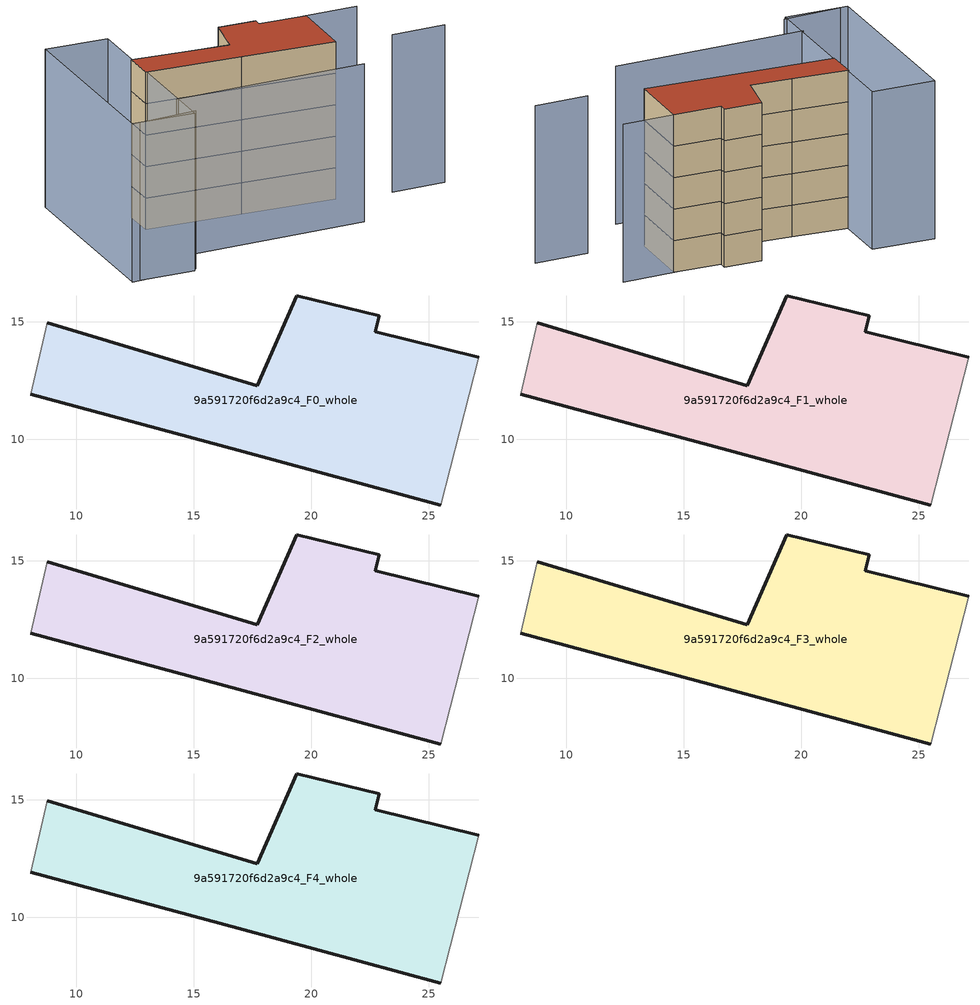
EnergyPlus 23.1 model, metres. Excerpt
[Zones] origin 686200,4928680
9a591720f6d2a9c4_F0_whole
 floor ground (EU_floor_Construction): 27.13,13.5 25.51,7.21 16.89,9.54 8.06,11.93 8.78,14.96 13.93,13.42 17.71,12.29 19.39,16.1 22.89,15.25 22.72,14.57 z0
 wall outside (EU_wall_Construction): 8.06,11.93 16.89,9.54 25.51,7.21 / 27.13,13.5 22.72,14.57 22.89,15.25 19.39,16.1 17.71,12.29 13.93,13.42 8.78,14.96 z0:3
 wall adiabatic (EU_wall_Construction): 8.78,14.96 8.06,11.93 / 25.51,7.21 27.13,13.5 z0:3
9a591720f6d2a9c4_F1_whole
 floor to 9a591720f6d2a9c4_F0_whole (EU_floor_Construction): 27.13,13.5 25.51,7.21 16.89,9.54 8.06,11.93 8.78,14.96 13.93,13.42 17.71,12.29 19.39,16.1 22.89,15.25 22.72,14.57 z3
 wall outside (EU_wall_Construction): 8.06,11.93 16.89,9.54 25.51,7.21 / 27.13,13.5 22.72,14.57 22.89,15.25 19.39,16.1 17.71,12.29 13.93,13.42 8.78,14.96 z3:6
 wall adiabatic (EU_wall_Construction): 8.78,14.96 8.06,11.93 / 25.51,7.21 27.13,13.5 z3:6
9a591720f6d2a9c4_F2_whole
 floor to 9a591720f6d2a9c4_F1_whole (EU_floor_Construction): 27.13,13.5 25.51,7.21 16.89,9.54 8.06,11.93 8.78,14.96 13.93,13.42 17.71,12.29 19.39,16.1 22.89,15.25 22.72,14.57 z6
 wall outside (EU_wall_Construction): 8.06,11.93 16.89,9.54 25.51,7.21 / 27.13,13.5 22.72,14.57 22.89,15.25 19.39,16.1 17.71,12.29 13.93,13.42 8.78,14.96 z6:9
 wall adiabatic (EU_wall_Construction): 8.78,14.96 8.06,11.93 / 25.51,7.21 27.13,13.5 z6:9
9a591720f6d2a9c4_F3_whole
 floor to 9a591720f6d2a9c4_F2_whole (EU_floor_Construction): 27.13,13.5 25.51,7.21 16.89,9.54 8.06,11.93 8.78,14.96 13.93,13.42 17.71,12.29 19.39,16.1 22.89,15.25 22.72,14.57 z9
 wall outside (EU_wall_Construction): 8.06,11.93 16.89,9.54 25.51,7.21 / 27.13,13.5 22.72,14.57 22.89,15.25 19.39,16.1 17.71,12.29 13.93,13.42 8.78,14.96 z9:12
 wall adiabatic (EU_wall_Construction): 8.78,14.96 8.06,11.93 / 25.51,7.21 27.13,13.5 z9:12
9a591720f6d2a9c4_F4_whole
 floor to 9a591720f6d2a9c4_F3_whole (EU_floor_Construction): 27.13,13.5 25.51,7.21 16.89,9.54 8.06,11.93 8.78,14.96 13.93,13.42 17.71,12.29 19.39,16.1 22.89,15.25 22.72,14.57 z12
 wall outside (EU_wall_Construction): 8.06,11.93 16.89,9.54 25.51,7.21 / 27.13,13.5 22.72,14.57 22.89,15.25 19.39,16.1 17.71,12.29 13.93,13.42 8.78,14.96 z12:15
 wall adiabatic (EU_wall_Construction): 8.78,14.96 8.06,11.93 / 25.51,7.21 27.13,13.5 z12:15
 roof outside (EU_roof_Construction): 25.51,7.21 27.13,13.5 22.72,14.57 22.89,15.25 19.39,16.1 17.71,12.29 13.93,13.42 8.78,14.96 8.06,11.93 16.89,9.54 z15
shading: 6.39,5.36 24.34,1.62 / -0.24,3.28 6.03,2.24 / 30.42,5.41 35.46,4.38 / 26.83,13.56 31.98,12.49 / 10.15,20.04 5.68,1.88 / 5.68,1.88 -0.17,3.32 / -0.17,3.32 4.3,21.48 / 4.3,21.48 10.15,20.04 z0:15
[Building]
EU S2 Campaign: North Axis=0; Terrain=City; Solar Distribution=FullExterior
[Site:Location]
Bologna: Latitude=44.5; Longitude=11.25; Time Zone=1; Elevation=37
[SizingPeriod:WeatherFileDays]
AnnualSizingPeriod: Begin Month=1; Begin Day of Month=1; End Month=12; End Day of Month=31; Day of Week for Start Day=Monday; Use Weather File Daylight Saving Period=No; Use Weather File Rain and Snow Indicators=No
[MATERIAL]
EU_InternalMass_Material: Roughness=MediumRough; Thickness=0.1; Conductivity=1; Density=1800; Specific Heat=900; Thermal Absorptance=0.9; Solar Absorptance=0.7; Visible Absorptance=0.7
[MATERIAL:NOMASS] Roughness=MediumRough; Thermal Absorptance=0.9; Solar Absorptance=0.7; Visible Absorptance=0.7
Name | Thermal Resistance
EU_wall_NoMass | 0.905828
EU_roof_NoMass | 0.37593
EU_floor_NoMass | 0.67114
[CONSTRUCTION]
EU_wall_Construction: EU_wall_NoMass
EU_roof_Construction: EU_roof_NoMass
EU_floor_Construction: EU_floor_NoMass
EU_InternalMass_Construction: EU_InternalMass_Material
[ZONE] Type=1; Multiplier=1; Ceiling Height=autocalculate; Floor Area=autocalculate; Part of Total Floor Area=Yes
Name | Volume
9a591720f6d2a9c4_F0_whole | 256.968
9a591720f6d2a9c4_F1_whole; 9a591720f6d2a9c4_F2_whole; 9a591720f6d2a9c4_F3_whole; 9a591720f6d2a9c4_F4_whole | 256.969
[INTERNALMASS] Construction=EU_InternalMass_Construction; Surface Area=85.6565
Name | Zone or ZoneList
9a591720f6d2a9c4_F0_whole_EU_InternalMass | 9a591720f6d2a9c4_F0_whole
9a591720f6d2a9c4_F1_whole_EU_InternalMass | 9a591720f6d2a9c4_F1_whole
9a591720f6d2a9c4_F2_whole_EU_InternalMass | 9a591720f6d2a9c4_F2_whole
9a591720f6d2a9c4_F3_whole_EU_InternalMass | 9a591720f6d2a9c4_F3_whole
9a591720f6d2a9c4_F4_whole_EU_InternalMass | 9a591720f6d2a9c4_F4_whole
[OTHEREQUIPMENT] Fuel Type=Electricity; Design Level Calculation Method=Watts/Area; Power per Zone Floor Area=1; Fraction Latent=0; Fraction Radiant=0; Fraction Lost=0; Carbon Dioxide Generation Rate=0; EndUse Subcategory=EU_Step8_InternalGains
Name | Zone or ZoneList or Space or SpaceList | Schedule
EU_Step8_InternalGain_9a591720f6d2a9c4_F0_whole_f000 | 9a591720f6d2a9c4_F0_whole | EU_Step8_GainSchedule_9a591720f6d2a9c4_F0_whole_f000
EU_Step8_InternalGain_9a591720f6d2a9c4_F1_whole_f000 | 9a591720f6d2a9c4_F1_whole | EU_Step8_GainSchedule_9a591720f6d2a9c4_F1_whole_f000
EU_Step8_InternalGain_9a591720f6d2a9c4_F2_whole_f000 | 9a591720f6d2a9c4_F2_whole | EU_Step8_GainSchedule_9a591720f6d2a9c4_F2_whole_f000
EU_Step8_InternalGain_9a591720f6d2a9c4_F3_whole_f000 | 9a591720f6d2a9c4_F3_whole | EU_Step8_GainSchedule_9a591720f6d2a9c4_F3_whole_f000
EU_Step8_InternalGain_9a591720f6d2a9c4_F4_whole_f000 | 9a591720f6d2a9c4_F4_whole | EU_Step8_GainSchedule_9a591720f6d2a9c4_F4_whole_f000
[ZONEVENTILATION:DESIGNFLOWRATE] Schedule=EU_AlwaysOn; Design Flow Rate Calculation Method=AirChanges/Hour; Air Changes per Hour=0.73129; Ventilation Type=Natural; Fan Pressure Rise=0; Fan Total Efficiency=1; Constant Term Coefficient=1; Temperature Term Coefficient=0; Velocity Term Coefficient=0; Velocity Squared Term Coefficient=0; Minimum Indoor Temperature=-100; Maximum Indoor Temperature=100; Delta Temperature=-100; Minimum Outdoor Temperature=-100; Maximum Outdoor Temperature=100; Maximum Wind Speed=40
Name | Zone or ZoneList or Space or SpaceList
EU_ConstantAir_9a591720f6d2a9c4_F0_whole | 9a591720f6d2a9c4_F0_whole
EU_ConstantAir_9a591720f6d2a9c4_F1_whole | 9a591720f6d2a9c4_F1_whole
EU_ConstantAir_9a591720f6d2a9c4_F2_whole | 9a591720f6d2a9c4_F2_whole
EU_ConstantAir_9a591720f6d2a9c4_F3_whole | 9a591720f6d2a9c4_F3_whole
EU_ConstantAir_9a591720f6d2a9c4_F4_whole | 9a591720f6d2a9c4_F4_whole
[HVACTEMPLATE:THERMOSTAT] Constant Heating Setpoint=20; Constant Cooling Setpoint=50
EU_HeatOnly_9a591720f6d2a9c4_F0_whole; EU_HeatOnly_9a591720f6d2a9c4_F1_whole; EU_HeatOnly_9a591720f6d2a9c4_F2_whole; EU_HeatOnly_9a591720f6d2a9c4_F3_whole; EU_HeatOnly_9a591720f6d2a9c4_F4_whole
[HVACTEMPLATE:ZONE:IDEALLOADSAIRSYSTEM] System Availability Schedule=EU_AlwaysOn; Maximum Heating Supply Air Temperature=50; Minimum Cooling Supply Air Temperature=13; Maximum Heating Supply Air Humidity Ratio=0.0156; Minimum Cooling Supply Air Humidity Ratio=0.0077; Heating Limit=NoLimit; Cooling Limit=NoLimit; Heating Availability Schedule=EU_AlwaysOn; Cooling Availability Schedule=EU_CoolingOff; Dehumidification Control Type=ConstantSensibleHeatRatio; Cooling Sensible Heat Ratio=0.7; Dehumidification Setpoint=60; Humidification Control Type=None; Humidification Setpoint=30; Outdoor Air Method=None; Outdoor Air Flow Rate per Person=0.00944; Outdoor Air Flow Rate per Zone Floor Area=0; Outdoor Air Flow Rate per Zone=0; Demand Controlled Ventilation Type=None; Outdoor Air Economizer Type=NoEconomizer; Heat Recovery Type=None; Sensible Heat Recovery Effectiveness=0.7; Latent Heat Recovery Effectiveness=0.65
Name | Template Thermostat
9a591720f6d2a9c4_F0_whole | EU_HeatOnly_9a591720f6d2a9c4_F0_whole
9a591720f6d2a9c4_F1_whole | EU_HeatOnly_9a591720f6d2a9c4_F1_whole
9a591720f6d2a9c4_F2_whole | EU_HeatOnly_9a591720f6d2a9c4_F2_whole
9a591720f6d2a9c4_F3_whole | EU_HeatOnly_9a591720f6d2a9c4_F3_whole
9a591720f6d2a9c4_F4_whole | EU_HeatOnly_9a591720f6d2a9c4_F4_whole
[SIZING:ZONE] Zone Cooling Design Supply Air Temperature Input Method=SupplyAirTemperature; Zone Cooling Design Supply Air Temperature=13; Zone Heating Design Supply Air Temperature Input Method=SupplyAirTemperature; Zone Heating Design Supply Air Temperature=50; Zone Cooling Design Supply Air Humidity Ratio=0.008; Zone Heating Design Supply Air Humidity Ratio=0.008; Cooling Design Air Flow Method=DesignDay; Cooling Design Air Flow Rate=0; Cooling Minimum Air Flow per Zone Floor Area=0.000762; Cooling Minimum Air Flow=0; Cooling Minimum Air Flow Fraction=0.2; Heating Design Air Flow Method=DesignDay; Heating Design Air Flow Rate=0; Heating Maximum Air Flow per Zone Floor Area=0.002032; Heating Maximum Air Flow=0.141576; Heating Maximum Air Flow Fraction=0.3; Account for Dedicated Outdoor Air System=No; Dedicated Outdoor Air System Control Strategy=NeutralSupplyAir; Dedicated Outdoor Air Low Setpoint Temperature for Design=autosize; Dedicated Outdoor Air High Setpoint Temperature for Design=autosize; Zone Load Sizing Method=Sensible Load Only No Latent Load; Zone Latent Cooling Design Supply Air Humidity Ratio Input Method=HumidityRatioDifference; Zone Cooling Design Supply Air Humidity Ratio Difference=0.005; Zone Latent Heating Design Supply Air Humidity Ratio Input Method=HumidityRatioDifference; Zone Humidification Design Supply Air Humidity Ratio Difference=0.005
9a591720f6d2a9c4_F0_whole; 9a591720f6d2a9c4_F1_whole; 9a591720f6d2a9c4_F2_whole; 9a591720f6d2a9c4_F3_whole; 9a591720f6d2a9c4_F4_whole
[SCHEDULE:CONSTANT]
Name | Hourly Value
EU_AlwaysOn | 1
EU_CoolingOff | 0
[SCHEDULE:FILE] Column Number=1; Rows to Skip at Top=0; Number of Hours of Data=8760; Column Separator=Comma; Interpolate to Timestep=No; Minutes per Item=60; Adjust Schedule for Daylight Savings=Yes
Name | File
EU_Step8_GainSchedule_9a591720f6d2a9c4_F0_whole_f000 | ../../schedules/9a591720f6d2a9c4/9a591720f6d2a9c4_F0_whole_f000_gain.csv
EU_Step8_GainSchedule_9a591720f6d2a9c4_F1_whole_f000 | ../../schedules/9a591720f6d2a9c4/9a591720f6d2a9c4_F1_whole_f000_gain.csv
EU_Step8_GainSchedule_9a591720f6d2a9c4_F2_whole_f000 | ../../schedules/9a591720f6d2a9c4/9a591720f6d2a9c4_F2_whole_f000_gain.csv
EU_Step8_GainSchedule_9a591720f6d2a9c4_F3_whole_f000 | ../../schedules/9a591720f6d2a9c4/9a591720f6d2a9c4_F3_whole_f000_gain.csv
EU_Step8_GainSchedule_9a591720f6d2a9c4_F4_whole_f000 | ../../schedules/9a591720f6d2a9c4/9a591720f6d2a9c4_F4_whole_f000_gain.csv
